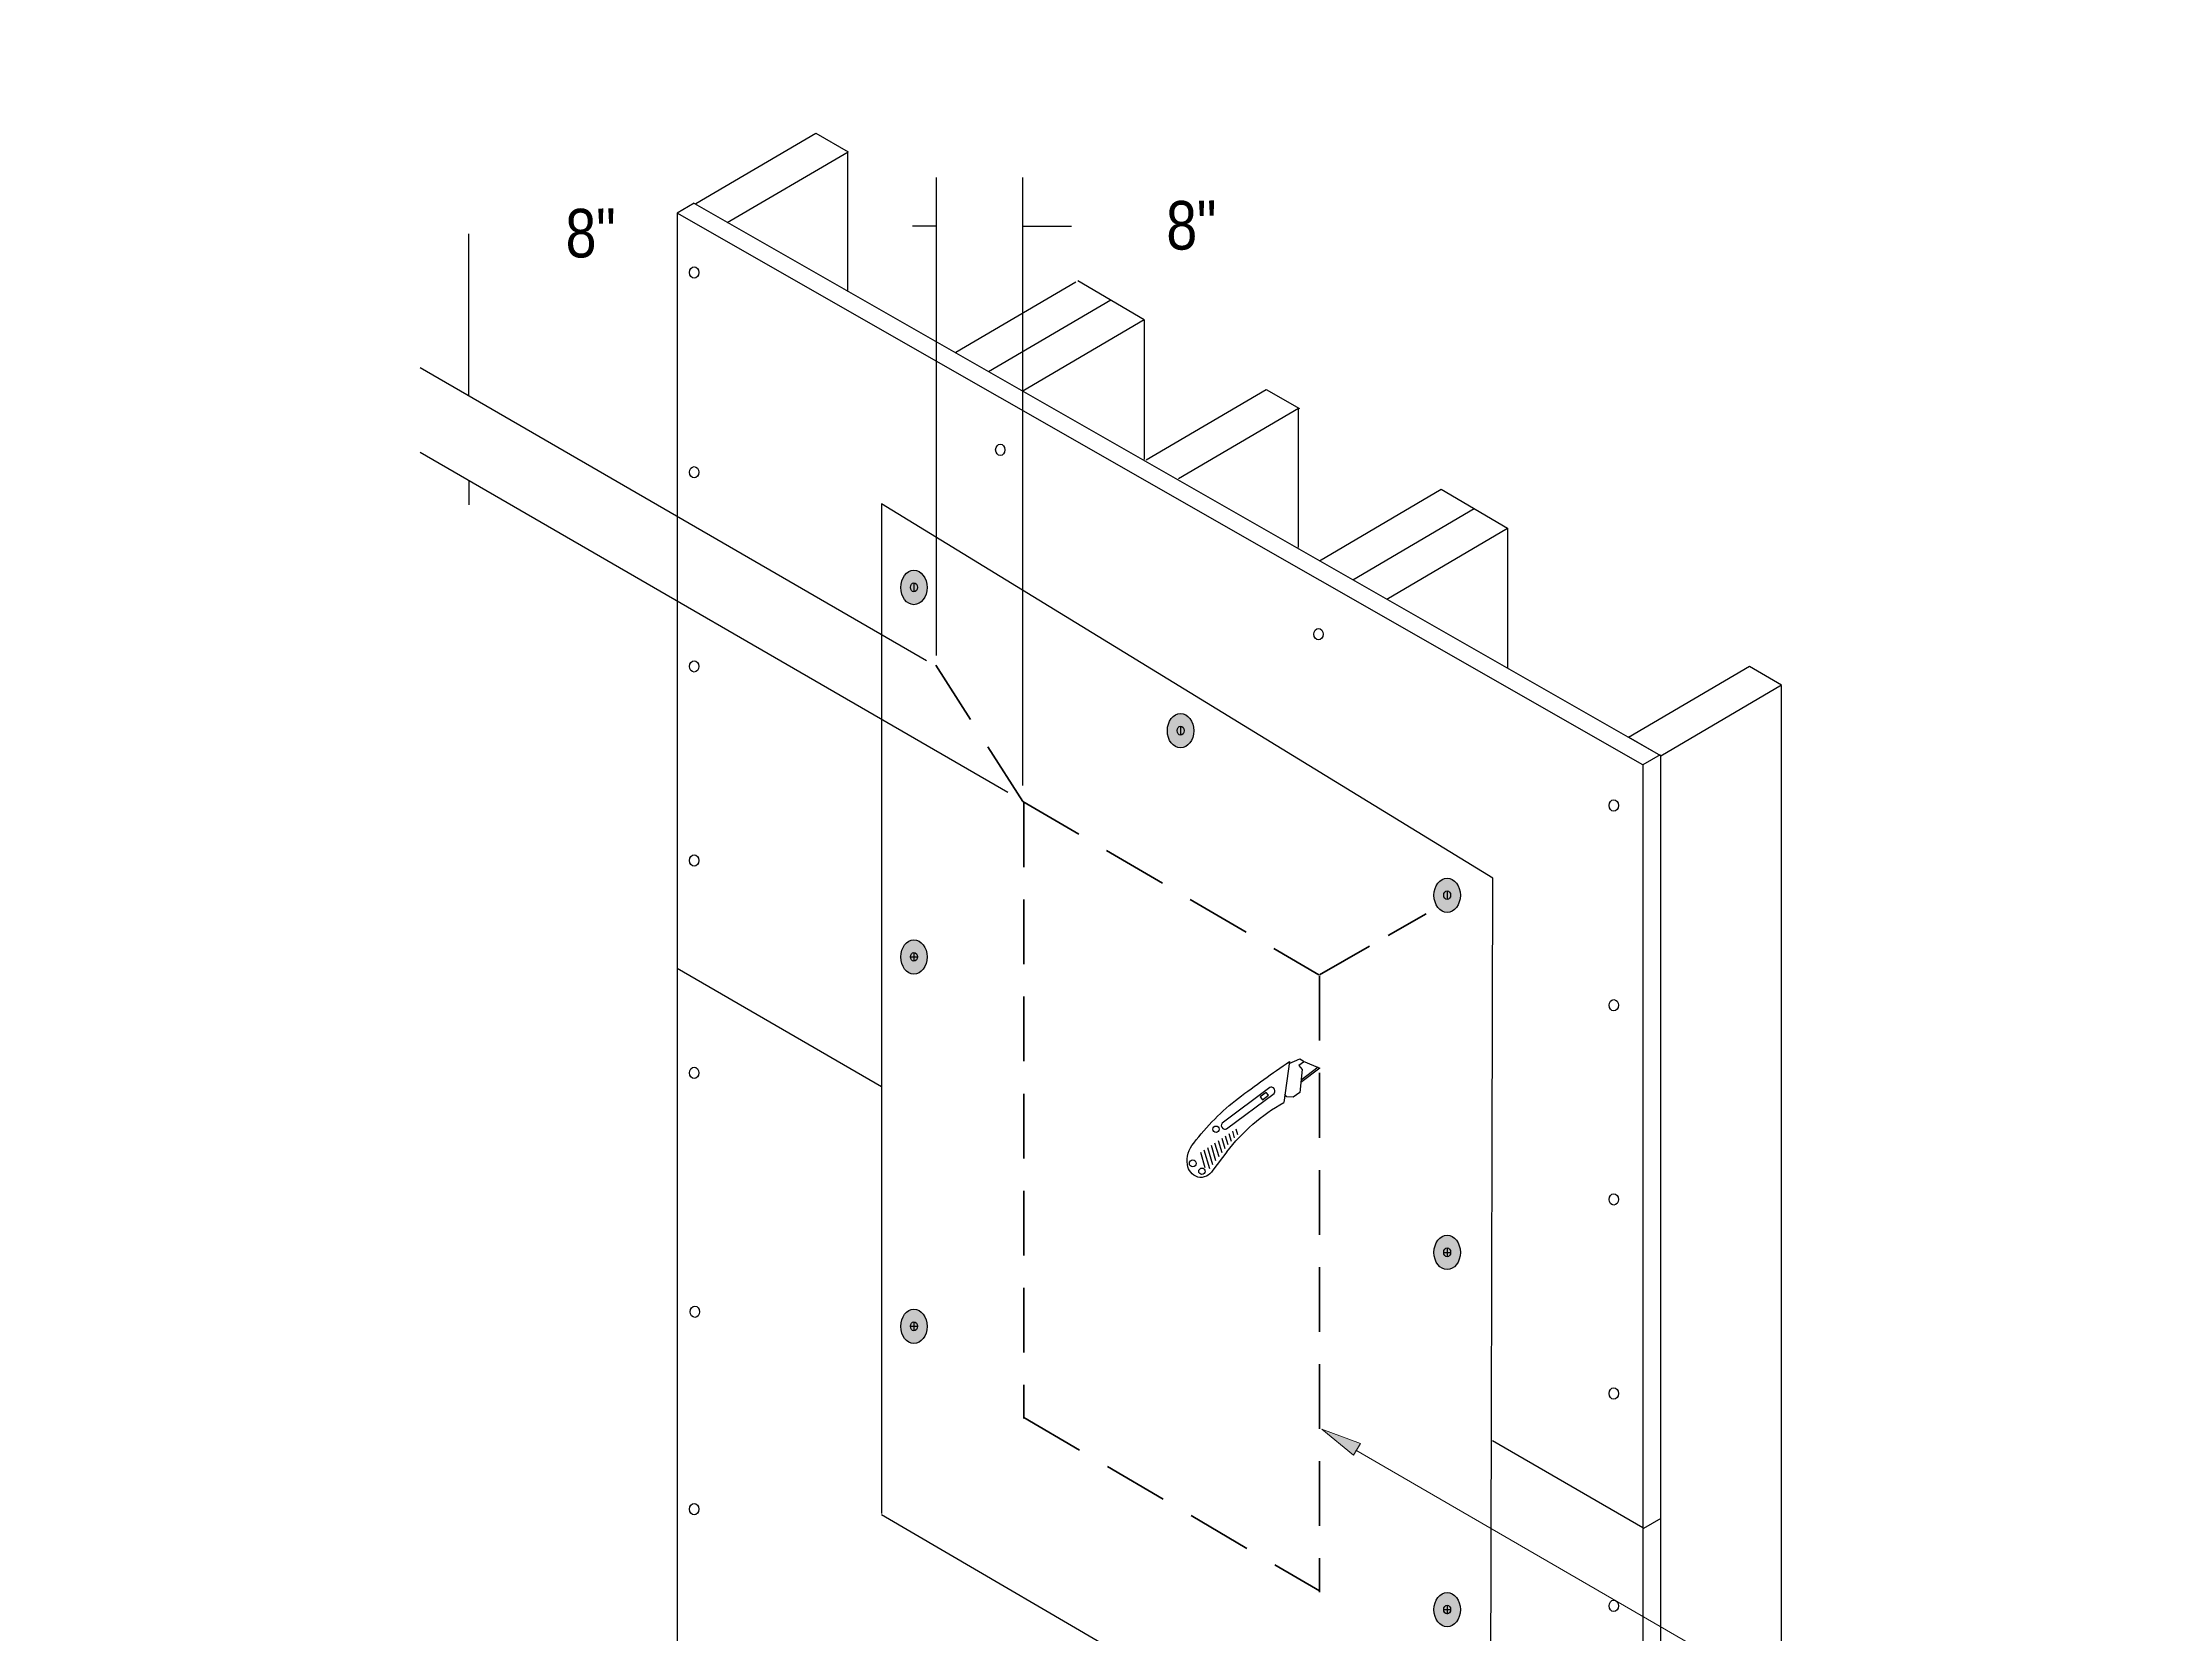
# Model space of a CAD drawing. Extents: x -1392 to 5791, y -3809 to 1722.
# Drawn here: x -36 to 556, y 162 to 605 of the extents above; entities that cross this region are included whole.
import ezdxf

# ---------------------------------------------------------------- set-up
doc = ezdxf.new("R2010")
doc.units = 0
doc.header["$MEASUREMENT"] = 0
for name, pattern in [('AI-Linetype-31', [90, 45, -9, 9, -9, 9, -9]), ('AI-Linetype-32', [90, 45, -9, 9, -9, 9, -9]), ('AI-Linetype-33', [90, 45, -9, 9, -9, 9, -9]), ('AI-Linetype-34', [22, 16, -6]), ('AI-Linetype-35', [27, 18, -9]), ('AI-Linetype-36', [27, 18, -9]), ('AI-Linetype-37', [27, 18, -9]), ('AI-Linetype-38', [27, 18, -9]), ('AI-Linetype-39', [27, 18, -9]), ('AI-Linetype-40', [90, 45, -9, 9, -9, 9, -9])]:
    doc.linetypes.add(name, pattern=pattern)
for name, color, linetype, lineweight in [('.ATI-TEXT', 7, 'Continuous', 0), ('0_0', 7, 'Continuous', 0), ('G-ANNO-TTLB', 7, 'Continuous', 0), ('TYVEK', 7, 'Continuous', 0), ('WALL SCRATCH', 7, 'Continuous', 0)]:
    doc.layers.add(name, color=color, linetype=linetype, lineweight=lineweight)

# ---------------------------------------------------------------- blocks, each defined once
blk = doc.blocks.new('Block_43')
at = {"layer": '.ATI-TEXT', "true_color": 0x000000, "transparency": 33554687}
h = blk.add_hatch(color=18, dxfattribs=at)
h.dxf.hatch_style = 2
h.paths.add_polyline_path([(328.9, 211.72), (320.1, 218.98), (330.78, 214.97)])
at = {"layer": '.ATI-TEXT', "color": 18, "lineweight": 0, "true_color": 0x000000}
for p, q in [((329.47, 213.12), (432.26, 153.63)), ((432.26, 153.63), (475.32, 153.63))]:
    blk.add_line(p, q, dxfattribs=at)
at = {"layer": '.ATI-TEXT'}
blk.add_lwpolyline([(328.9, 211.72), (320.1, 218.98), (330.78, 214.97), (330.78, 214.97)], close=True, dxfattribs=at)
at = {"layer": '.ATI-TEXT', "insert": (485.96, 147.9), "char_height": 0.2, "attachment_point": 7}
blk.add_mtext('\\C18;\\c0;\\FArial Narrow|b0|i0|c1;\\H11.249999;\\W1.000000;CUT LINE', dxfattribs=at)
blk = doc.blocks.new('Block_272')
at = {"layer": 'WALL SCRATCH', "true_color": 0x003b71, "transparency": 33554687}
h = blk.add_hatch(color=156, dxfattribs=at)
h.dxf.hatch_style = 2
edge = h.paths.add_edge_path()
edge.add_ellipse((206.55, 350.34), major_axis=(0, 4.78), ratio=0.766948, start_angle=0, end_angle=360)
at = {"layer": 'WALL SCRATCH', "color": 18, "lineweight": 25, "true_color": 0x080808}
for p, q in [((205.57, 350.37), (207.52, 350.37)), ((206.55, 351.61), (206.55, 349.14))]:
    blk.add_line(p, q, dxfattribs=at)
at = {"layer": 'WALL SCRATCH', "color": 8, "lineweight": 25, "true_color": 0x808080}
blk.add_lwpolyline([(206.03, 354.76)], dxfattribs=at)
at = {"layer": 'WALL SCRATCH', "color": 18, "lineweight": 25, "true_color": 0x000000}
blk.add_ellipse((206.55, 350.34), major_axis=(0, 4.78), ratio=0.766948, dxfattribs=at)
at = {"layer": 'WALL SCRATCH', "color": 18, "lineweight": 25, "true_color": 0x080808}
blk.add_ellipse((206.55, 350.37), major_axis=(0, 1.23), ratio=0.788846, dxfattribs=at)
blk = doc.blocks.new('Block_273')
at = {"layer": 'WALL SCRATCH', "true_color": 0x003b71, "transparency": 33554687}
h = blk.add_hatch(color=156, dxfattribs=at)
h.dxf.hatch_style = 2
edge = h.paths.add_edge_path()
edge.add_ellipse((206.55, 453.12), major_axis=(0, 4.78), ratio=0.766948, start_angle=0, end_angle=360)
at = {"layer": 'WALL SCRATCH', "color": 18, "lineweight": 25, "true_color": 0x080808}
blk.add_line((206.55, 454.38), (206.55, 451.91), dxfattribs=at)
at = {"layer": 'WALL SCRATCH', "color": 18, "lineweight": 25, "true_color": 0x000000}
blk.add_ellipse((206.55, 453.12), major_axis=(0, 4.78), ratio=0.766948, dxfattribs=at)
at = {"layer": 'WALL SCRATCH', "color": 18, "lineweight": 25, "true_color": 0x080808}
blk.add_ellipse((206.55, 453.15), major_axis=(0, 1.23), ratio=0.788846, dxfattribs=at)
blk = doc.blocks.new('Block_274')
at = {"layer": 'WALL SCRATCH', "true_color": 0x003b71, "transparency": 33554687}
h = blk.add_hatch(color=156, dxfattribs=at)
h.dxf.hatch_style = 2
edge = h.paths.add_edge_path()
edge.add_ellipse((206.55, 247.57), major_axis=(0, 4.78), ratio=0.766948, start_angle=0, end_angle=360)
at = {"layer": 'WALL SCRATCH', "color": 18, "lineweight": 25, "true_color": 0x080808}
for p, q in [((206.55, 248.83), (206.55, 246.36)), ((205.57, 247.6), (207.52, 247.6))]:
    blk.add_line(p, q, dxfattribs=at)
at = {"layer": 'WALL SCRATCH', "color": 8, "lineweight": 25, "true_color": 0x808080}
blk.add_lwpolyline([(206.03, 242.46)], dxfattribs=at)
at = {"layer": 'WALL SCRATCH', "color": 18, "lineweight": 25, "true_color": 0x000000}
blk.add_ellipse((206.55, 247.57), major_axis=(0, 4.78), ratio=0.766948, dxfattribs=at)
at = {"layer": 'WALL SCRATCH', "color": 18, "lineweight": 25, "true_color": 0x080808}
blk.add_ellipse((206.55, 247.6), major_axis=(0, 1.23), ratio=0.788846, dxfattribs=at)
blk = doc.blocks.new('Block_271')
at = {"layer": 'WALL SCRATCH'}
for name in ['Block_273', 'Block_272', 'Block_274']:
    blk.add_blockref(name, (0, 0), dxfattribs=at)
blk = doc.blocks.new('Block_276')
at = {"layer": 'WALL SCRATCH', "true_color": 0x003b71, "transparency": 33554687}
h = blk.add_hatch(color=156, dxfattribs=at)
h.dxf.hatch_style = 2
edge = h.paths.add_edge_path()
edge.add_ellipse((354.93, 268.14), major_axis=(0, 4.78), ratio=0.766948, start_angle=0, end_angle=360)
at = {"layer": 'WALL SCRATCH', "color": 18, "lineweight": 25, "true_color": 0x080808}
for p, q in [((353.95, 268.17), (355.9, 268.17)), ((354.93, 269.4), (354.93, 266.93))]:
    blk.add_line(p, q, dxfattribs=at)
at = {"layer": 'WALL SCRATCH', "color": 8, "lineweight": 25, "true_color": 0x808080}
blk.add_lwpolyline([(354.41, 272.56)], dxfattribs=at)
at = {"layer": 'WALL SCRATCH', "color": 18, "lineweight": 25, "true_color": 0x000000}
blk.add_ellipse((354.93, 268.14), major_axis=(0, 4.78), ratio=0.766948, dxfattribs=at)
at = {"layer": 'WALL SCRATCH', "color": 18, "lineweight": 25, "true_color": 0x080808}
blk.add_ellipse((354.93, 268.17), major_axis=(0, 1.23), ratio=0.788846, dxfattribs=at)
blk = doc.blocks.new('Block_277')
at = {"layer": 'WALL SCRATCH', "true_color": 0x003b71, "transparency": 33554687}
h = blk.add_hatch(color=156, dxfattribs=at)
h.dxf.hatch_style = 2
edge = h.paths.add_edge_path()
edge.add_ellipse((354.93, 367.5), major_axis=(0, 4.78), ratio=0.766948, start_angle=0, end_angle=360)
at = {"layer": 'WALL SCRATCH', "color": 18, "lineweight": 25, "true_color": 0x080808}
blk.add_line((354.93, 368.77), (354.93, 366.3), dxfattribs=at)
at = {"layer": 'WALL SCRATCH', "color": 18, "lineweight": 25, "true_color": 0x000000}
blk.add_ellipse((354.93, 367.5), major_axis=(0, 4.78), ratio=0.766948, dxfattribs=at)
at = {"layer": 'WALL SCRATCH', "color": 18, "lineweight": 25, "true_color": 0x080808}
blk.add_ellipse((354.93, 367.53), major_axis=(0, 1.23), ratio=0.788846, dxfattribs=at)
blk = doc.blocks.new('Block_278')
at = {"layer": 'WALL SCRATCH', "true_color": 0x003b71, "transparency": 33554687}
h = blk.add_hatch(color=156, dxfattribs=at)
h.dxf.hatch_style = 2
edge = h.paths.add_edge_path()
edge.add_ellipse((354.93, 168.77), major_axis=(0, 4.78), ratio=0.766948, start_angle=0, end_angle=360)
at = {"layer": 'WALL SCRATCH', "color": 18, "lineweight": 25, "true_color": 0x080808}
for p, q in [((353.95, 168.8), (355.9, 168.8)), ((354.93, 170.03), (354.93, 167.56))]:
    blk.add_line(p, q, dxfattribs=at)
at = {"layer": 'WALL SCRATCH', "color": 8, "lineweight": 25, "true_color": 0x808080}
blk.add_lwpolyline([(354.41, 163.66)], dxfattribs=at)
at = {"layer": 'WALL SCRATCH', "color": 18, "lineweight": 25, "true_color": 0x000000}
blk.add_ellipse((354.93, 168.77), major_axis=(0, 4.78), ratio=0.766948, dxfattribs=at)
at = {"layer": 'WALL SCRATCH', "color": 18, "lineweight": 25, "true_color": 0x080808}
blk.add_ellipse((354.93, 168.8), major_axis=(0, 1.23), ratio=0.788846, dxfattribs=at)
blk = doc.blocks.new('Block_275')
at = {"layer": 'WALL SCRATCH'}
for name in ['Block_277', 'Block_276', 'Block_278']:
    blk.add_blockref(name, (0, 0), dxfattribs=at)
blk = doc.blocks.new('Block_279')
at = {"layer": 'WALL SCRATCH', "true_color": 0x003b71, "transparency": 33554687}
h = blk.add_hatch(color=156, dxfattribs=at)
h.dxf.hatch_style = 2
edge = h.paths.add_edge_path()
edge.add_ellipse((280.74, 413.27), major_axis=(0, 4.78), ratio=0.766948, start_angle=0, end_angle=360)
at = {"layer": 'WALL SCRATCH', "color": 18, "lineweight": 25, "true_color": 0x080808}
blk.add_line((280.74, 414.53), (280.74, 412.07), dxfattribs=at)
at = {"layer": 'WALL SCRATCH', "color": 18, "lineweight": 25, "true_color": 0x000000}
blk.add_ellipse((280.74, 413.27), major_axis=(0, 4.78), ratio=0.766948, dxfattribs=at)
at = {"layer": 'WALL SCRATCH', "color": 18, "lineweight": 25, "true_color": 0x080808}
blk.add_ellipse((280.74, 413.3), major_axis=(0, 1.23), ratio=0.788846, dxfattribs=at)
blk = doc.blocks.new('Block_270')
at = {"layer": 'WALL SCRATCH'}
for name in ['Block_271', 'Block_279', 'Block_275']:
    blk.add_blockref(name, (0, 0), dxfattribs=at)
blk = doc.blocks.new('Block_424')
at = {"layer": 'TYVEK', "color": 1, "lineweight": 25, "true_color": 0xff0000}
for p, q in [((82.66, 506.42), (82.66, 551.48)), ((210.01, 432.76), (69.16, 514.23)), ((232.65, 396.05), (69.16, 490.63)), ((82.66, 482.82), (82.66, 476.07))]:
    blk.add_line(p, q, dxfattribs=at)
at = {"layer": 'TYVEK', "insert": (109.69, 544.68), "char_height": 0.2, "attachment_point": 7, "rotation": 0.99986}
blk.add_mtext('\\C1;\\c255;\\FArial Narrow|b0|i0|c1;\\H13.500034;\\W1.000002;8"', dxfattribs=at)
blk = doc.blocks.new('Block_425')
at = {"layer": 'TYVEK', "color": 1, "lineweight": 25, "true_color": 0xff0000}
for p, q in [((212.87, 434.19), (212.87, 567.16)), ((236.86, 398.05), (236.86, 567.16)), ((212.87, 553.66), (206.12, 553.66)), ((236.86, 553.66), (250.36, 553.66))]:
    blk.add_line(p, q, dxfattribs=at)
at = {"layer": 'TYVEK', "insert": (276.86, 546.87), "char_height": 0.2, "attachment_point": 7, "rotation": 0.99986}
blk.add_mtext('\\C1;\\c255;\\FArial Narrow|b0|i0|c1;\\H13.500034;\\W1.000002;8"', dxfattribs=at)
blk = doc.blocks.new('Block_426')
at = {"layer": 'TYVEK', "color": 18, "lineweight": 25, "true_color": 0x000000}
for points in [[(236.86, 393.67)], [(236.86, 222.23)]]:
    blk.add_lwpolyline(points, dxfattribs=at)

msp = doc.modelspace()

# ---------------------------------------------------------------- hatches: boundary and pattern name
at = {"layer": 'G-ANNO-TTLB', "true_color": 0xff00ff, "transparency": 33554687}
h = msp.add_hatch(color=6, dxfattribs=at)
edge = h.paths.add_edge_path()
edge.add_spline(control_points=[(1773.02, -796.5), (1773.02, -796.5), (-1156.5, -796.5), (-1156.5, -796.5), (-1156.5, -796.5), (-1156.5, 1660.5), (-1156.5, 1660.5), (-1156.5, 1660.5), (1773.02, 1660.5), (1773.02, 1660.5), (1773.02, 1660.5), (1773.02, -796.5), (1773.02, -796.5)], knot_values=[0, 0, 0, 0, 1, 1, 1, 2, 2, 2, 3, 3, 3, 4, 4, 4, 4], degree=3, periodic=0)
edge = h.paths.add_edge_path()
edge.add_spline(control_points=[(-1147.5, 1651.5), (-1147.5, 1651.5), (-1147.5, -787.5), (-1147.5, -787.5), (-1147.5, -787.5), (1764.02, -787.5), (1764.02, -787.5), (1764.02, -787.5), (1764.02, 1651.5), (1764.02, 1651.5), (1764.02, 1651.5), (-1147.5, 1651.5), (-1147.5, 1651.5)], knot_values=[0, 0, 0, 0, 1, 1, 1, 2, 2, 2, 3, 3, 3, 4, 4, 4, 4], degree=3, periodic=0)
edge.add_line((-1147.5, 1651.5), (-1147.5, 1651.5))

# ---------------------------------------------------------------- linework, layer by layer
at = {"layer": '0_0', "color": 18, "lineweight": 25, "true_color": 0x000000}
for p, q in [((311.07, 321.26), (309.48, 309.86)), ((319, 319.66), (314.3, 316.1)), ((295.15, 301.88), (295.7, 300.04)), ((296.14, 302.53), (296.61, 300.94)), ((286.26, 296.04), (287.54, 291.79)), ((287.25, 296.69), (288.81, 291.5)), ((288.24, 297.34), (289.66, 292.6)), ((289.23, 297.99), (290.51, 293.71)), ((293.61, 296.09), (289.71, 290.99)), ((290.21, 298.64), (291.36, 294.81)), ((291.2, 299.28), (292.21, 295.92)), ((292.19, 299.93), (293.06, 297.03)), ((293.17, 300.58), (293.91, 298.13)), ((294.16, 301.23), (294.79, 299.13))]:
    msp.add_line(p, q, dxfattribs=at)
for points in [[(310.99, 320.67), (313.95, 321.98), (314.88, 321.49), (314.91, 321.04), (313.65, 320.16), (314.58, 319.06), (313.97, 312.64), (312.11, 311.3), (310.27, 311.44), (309.79, 312.08)], [(314.89, 321.34), (319.5, 319.45), (314.23, 315.43)]]:
    msp.add_lwpolyline(points, dxfattribs=at)
msp.add_lwpolyline([(304.61, 312.68), (302.92, 311.42), (303.52, 310.61), (305.21, 311.87)], close=True, dxfattribs=at)
for centre, radius in [((290.61, 302.42), 0.877), ((284.14, 292.92), 0.95), ((286.7, 290.71), 0.903)]:
    msp.add_circle(centre, radius, dxfattribs=at)
for points in [[(296.87, 311.1), (301.53, 314.59), (306.27, 317.98), (311.07, 321.26)], [(284.41, 298.57), (288.02, 303.26), (292.2, 307.47), (296.87, 311.1)], [(293.61, 296.09), (297.91, 301.71), (303.31, 306.4), (309.48, 309.86)], [(282.64, 292.56), (282.37, 294.72), (283.01, 296.9), (284.41, 298.57)], [(285.51, 289.09), (283.99, 289.64), (282.9, 290.97), (282.64, 292.56)], [(289.71, 290.99), (288.87, 289.51), (287.17, 288.74), (285.51, 289.09)]]:
    msp.add_open_spline(points, degree=3, dxfattribs=at)
msp.add_open_spline([(306.83, 312.38), (306.83, 312.38), (293.54, 302.49), (293.54, 302.49), (293.19, 302.35), (292.78, 302.41), (292.48, 302.64), (292.02, 303.01), (291.94, 303.68), (292.3, 304.15), (292.3, 304.15), (305.59, 314.04), (305.59, 314.04), (305.93, 314.15), (306.29, 314.1), (306.58, 313.9), (307.07, 313.55), (307.18, 312.87), (306.83, 312.38)], degree=3, knots=[0, 0, 0, 0, 1, 1, 1, 2, 2, 2, 3, 3, 3, 4, 4, 4, 5, 5, 5, 6, 6, 6, 6], dxfattribs=at)
at = {"layer": 'G-ANNO-TTLB'}
for points in [[(1773.02, -796.5), (1773.02, -796.5), (-1156.5, -796.5), (-1156.5, -796.5), (-1156.5, -796.5), (-1156.5, 1660.5), (-1156.5, 1660.5), (-1156.5, 1660.5), (1773.02, 1660.5), (1773.02, 1660.5), (1773.02, 1660.5), (1773.02, -796.5), (1773.02, -796.5)], [(-1147.5, 1651.5), (-1147.5, 1651.5), (-1147.5, -787.5), (-1147.5, -787.5), (-1147.5, -787.5), (1764.02, -787.5), (1764.02, -787.5), (1764.02, -787.5), (1764.02, 1651.5), (1764.02, 1651.5), (1764.02, 1651.5), (-1147.5, 1651.5), (-1147.5, 1651.5)]]:
    msp.add_open_spline(points, degree=3, knots=[0, 0, 0, 0, 1, 1, 1, 2, 2, 2, 3, 3, 3, 4, 4, 4, 4], dxfattribs=at)
at = {"layer": 'TYVEK', "color": 18, "linetype": 'AI-Linetype-35', "lineweight": 60, "true_color": 0x000000}
msp.add_line((236.86, 393.62), (210.89, 434.19), dxfattribs=at)
at = {"layer": 'TYVEK', "color": 18, "linetype": 'AI-Linetype-37', "lineweight": 60, "true_color": 0x000000}
msp.add_line((236.86, 393.62), (319.18, 345.37), dxfattribs=at)
at = {"layer": 'TYVEK', "color": 18, "linetype": 'AI-Linetype-39', "lineweight": 60, "true_color": 0x000000}
msp.add_line((237.11, 393.31), (237.11, 221.92), dxfattribs=at)
at = {"layer": 'TYVEK', "color": 18, "linetype": 'AI-Linetype-34', "lineweight": 60, "true_color": 0x000000}
msp.add_line((319.44, 345.37), (349.08, 362.3), dxfattribs=at)
at = {"layer": 'TYVEK', "color": 18, "linetype": 'AI-Linetype-36', "lineweight": 60, "true_color": 0x000000}
msp.add_line((319.44, 345.06), (319.44, 173.67), dxfattribs=at)
at = {"layer": 'TYVEK', "color": 18, "linetype": 'AI-Linetype-38', "lineweight": 60, "true_color": 0x000000}
msp.add_line((237.11, 222.23), (319.44, 173.98), dxfattribs=at)
at = {"layer": 'TYVEK', "color": 247, "linetype": 'AI-Linetype-31', "lineweight": 25, "true_color": 0x7f3f4f}
msp.add_lwpolyline([(236.6, 393.14)], dxfattribs=at)
at = {"layer": 'TYVEK', "color": 247, "linetype": 'AI-Linetype-33', "lineweight": 25, "true_color": 0x7f3f4f}
msp.add_lwpolyline([(236.6, 221.75)], dxfattribs=at)
at = {"layer": 'TYVEK', "color": 247, "linetype": 'AI-Linetype-40', "lineweight": 25, "true_color": 0x7f3f4f}
msp.add_lwpolyline([(249.55, 173.98)], dxfattribs=at)
at = {"layer": 'TYVEK', "color": 247, "linetype": 'AI-Linetype-32', "lineweight": 25, "true_color": 0x7f3f4f}
msp.add_lwpolyline([(319.18, 173.98)], dxfattribs=at)
at = {"layer": 'WALL SCRATCH', "color": 33, "lineweight": 25, "true_color": 0xcc9966}
for p, q in [((145.83, 559.96), (179.24, 579.53)), ((154.57, 554.65), (188.21, 574.34)), ((179.24, 579.52), (188.21, 574.34)), ((188.19, 535.48), (188.19, 574.22)), ((218.23, 518.61), (251.64, 538.18)), ((227.27, 513.16), (261.32, 533.1)), ((252.16, 538.48), (270.62, 527.63)), ((236.71, 507.77), (270.62, 527.63)), ((270.62, 527.62), (270.62, 488.7)), ((271.18, 488.59), (304.59, 508.16)), ((304.59, 508.16), (313.8, 502.88)), ((280.13, 483.46), (313.54, 503.02)), ((313.56, 464.29), (313.54, 503.02)), ((319.37, 460.57), (353.3, 480.44)), ((353.3, 480.44), (371.76, 469.59)), ((328.66, 455.27), (362.45, 475.06)), ((338.1, 449.88), (371.76, 469.59)), ((371.76, 469.58), (371.76, 430.66)), ((414.36, 406.33), (448, 426.02)), ((447.98, 1.53), (447.98, 425.89))]:
    msp.add_line(p, q, dxfattribs=at)
at = {"layer": 'WALL SCRATCH', "color": 2, "lineweight": 25, "true_color": 0xffff00}
for p, q in [((145.43, 560.07), (140.62, 557.28)), ((140.62, 557.28), (140.62, 135.04)), ((409.41, 403.8), (140.62, 557.28)), ((145.58, 559.81), (145.32, 559.96)), ((145.58, 559.81), (145.32, 559.96)), ((414.37, 406.33), (145.57, 559.81)), ((414.22, 406.58), (409.41, 403.8)), ((409.41, 403.8), (409.41, -20.57)), ((414.37, -18.04), (414.37, 406.33)), ((140.62, 347.23), (197.53, 314.28)), ((367.57, 215.84), (409.41, 191.62)), ((414.37, 194.15), (409.56, 191.36))]:
    msp.add_line(p, q, dxfattribs=at)
at = {"layer": 'WALL SCRATCH', "color": 18, "lineweight": 25, "true_color": 0x000000}
for p, q in [((197.53, 476.37), (197.53, 195.52)), ((367.6, 372.22), (197.56, 476.37)), ((367.57, 372.23), (366.81, 96.46)), ((197.53, 195.2), (366.81, 96.46))]:
    msp.add_line(p, q, dxfattribs=at)
at = {"layer": 'WALL SCRATCH', "color": 8, "lineweight": 25, "true_color": 0x808080}
for points in [[(236.52, 474.14)], [(236.55, 474.14)], [(202.61, 353.53)], [(202.61, 353.53)], [(201.89, 239.09)], [(201.89, 239.09)], [(201.92, 239.09)], [(201.92, 239.09)]]:
    msp.add_lwpolyline(points, dxfattribs=at)
at = {"layer": 'WALL SCRATCH', "color": 252, "lineweight": 25, "true_color": 0x848484}
for points in [[(236.52, 470.62)], [(236.52, 470.62)], [(236.55, 470.62)], [(236.55, 470.62)]]:
    msp.add_lwpolyline(points, dxfattribs=at)
at = {"layer": 'WALL SCRATCH', "color": 33, "lineweight": 25, "true_color": 0xcc9966}
msp.add_lwpolyline([(414.37, 406.33), (405.37, 411.49), (439.02, 431.19), (448.01, 426.03)], dxfattribs=at)
at = {"layer": 'WALL SCRATCH', "color": 18, "lineweight": 25, "true_color": 0x080808}
for points in [[(140.62, 347.23)], [(197.53, 314.28)]]:
    msp.add_lwpolyline(points, dxfattribs=at)
at = {"layer": 'WALL SCRATCH', "color": 2, "lineweight": 25, "true_color": 0xffff00}
for points in [[(140.62, 347.23)], [(197.53, 314.28)]]:
    msp.add_lwpolyline(points, dxfattribs=at)
at = {"layer": 'WALL SCRATCH', "color": 18, "lineweight": 25, "true_color": 0x000000}
for points in [[(276.25, 211.72)], [(276.25, 211.72)], [(276.29, 211.72)], [(276.29, 211.72)]]:
    msp.add_lwpolyline(points, dxfattribs=at)
at = {"layer": 'WALL SCRATCH', "color": 1, "lineweight": 25, "true_color": 0xff0000}
for points in [[(197.53, 200.35)], [(197.56, 200.35)], [(234.38, 178.36)], [(234.41, 178.36)]]:
    msp.add_lwpolyline(points, dxfattribs=at)
at = {"layer": 'WALL SCRATCH', "color": 252, "lineweight": 25, "true_color": 0x848484}
for centre in [(145.39, 540.76), (230.58, 491.4), (145.39, 485.17), (319.12, 440.11), (145.39, 431.17), (401.3, 392.49), (145.39, 377.17), (401.3, 336.9), (145.39, 318.08), (401.3, 282.9), (145.6, 251.65), (401.3, 228.9), (145.39, 196.71), (401.3, 169.81)]:
    msp.add_ellipse(centre, major_axis=(0, 1.59), ratio=0.812499, dxfattribs=at)

# ---------------------------------------------------------------- block references
at = {"layer": '.ATI-TEXT'}
msp.add_blockref('Block_43', (0, 0), dxfattribs=at)
at = {"layer": 'TYVEK'}
for name in ['Block_425', 'Block_424', 'Block_426']:
    msp.add_blockref(name, (0, 0), dxfattribs=at)
at = {"layer": 'WALL SCRATCH'}
msp.add_blockref('Block_270', (0, 0), dxfattribs=at)

doc.saveas('drawing.dxf')
